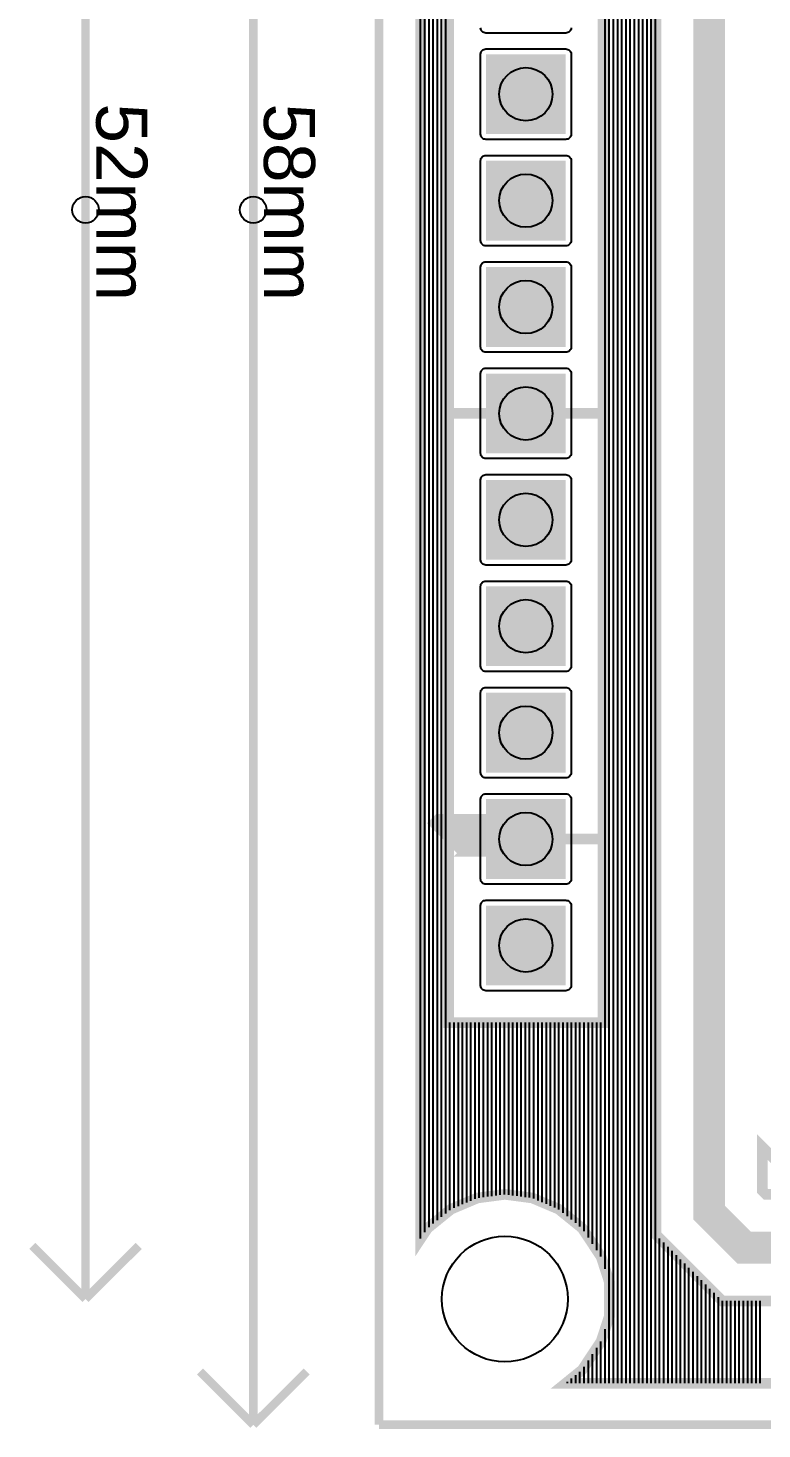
# Model space of a CAD drawing. Header units: inches. Extents: x -1.14 to 0.92, y -1.28 to 1.27.
# Drawn here: x -1.141 to -0.452, y -1.276 to 0.041 of the extents above; entities that cross this region are included whole.
import ezdxf

# ---------------------------------------------------------------- set-up
doc = ezdxf.new("R2010")
doc.units = ezdxf.units.IN
doc.header["$MEASUREMENT"] = 0

# ---------------------------------------------------------------- blocks, each defined once
blk = doc.blocks.new('RPAD')
blk.add_trace([(-0.5, -0.5), (-0.5, 0.5), (0.5, -0.5), (0.5, 0.5)])

msp = doc.modelspace()

# ---------------------------------------------------------------- linework, layer by layer
for points, const_width in [([(-0.929724, 1.011807), (-0.929724, -1.271657)], 0.008), ([(-0.811614, 1.011807), (-0.811614, -1.271657)], 0.008), ([(-0.811614, 1.011807), (-0.811614, -1.271657)], 0.008), ([(-1.087205, 0.893697), (-1.087205, -1.153547)], 0.008), ([(0.665134, -1.232658), (-0.636357, -1.232658), (-0.620865, -1.220092), (-0.603087, -1.193208), (-0.595449, -1.169702), (-0.595449, -1.137393), (-0.603087, -1.113886), (-0.620865, -1.087003), (-0.643016, -1.069036), (-0.651206, -1.065572), (-0.667794, -1.058557), (-0.679198, -1.057047), (-0.693504, -1.055152), (-0.70781, -1.057047), (-0.719214, -1.058557), (-0.743992, -1.069036), (-0.766143, -1.087003), (-0.772615, -1.096789), (-0.772615, 0.832766)], 0.01), ([(-0.746319, 0.651236), (-0.746319, -0.893763), (-0.601319, -0.893763), (-0.601319, 0.325269)], 0.01), ([(0.378543, -1.046067), (0.31935, -1.10526), (-0.023625, -1.10526), (-0.4688, -1.10526), (-0.481958, -1.092102), (-0.501695, -1.072365), (-0.501695, -1.021927), (-0.501695, 0.355811), (-0.534095, 0.388211)], 0.03), ([(-0.551694, 0.325269), (-0.551694, -1.093075), (-0.48951, -1.155259), (-0.023625, -1.155259)], 0.01), ([(-0.746319, -0.321264), (-0.673819, -0.321264)], 0.01), ([(-0.601319, -0.321264), (-0.673819, -0.321264)], 0.01), ([(-0.673819, -0.721264), (-0.677346, -0.717736), (-0.749819, -0.717736), (-0.752559, -0.720476)], 0.04), ([(-0.746319, -0.721264), (-0.673819, -0.721264)], 0.01), ([(-0.601319, -0.721264), (-0.673819, -0.721264)], 0.01), ([(-0.023625, -1.055261), (-0.44809, -1.055261), (-0.451695, -1.051656), (-0.451695, -1.01087), (-0.411184, -1.051381)], 0.01), ([(0.920669, -1.055122), (0.704134, -1.055122), (0.704134, -1.271657), (-0.811614, -1.271657)], 0.008), ([(0.920669, -1.055122), (0.704134, -1.055122), (0.704134, -1.271657), (-0.811614, -1.271657)], 0.008), ([(-1.087205, -1.153547), (-1.137205, -1.103547)], 0.008), ([(-1.087205, -1.153547), (-1.037205, -1.103547)], 0.008), ([(-0.929724, -1.271657), (-0.979724, -1.221657)], 0.008), ([(-0.929724, -1.271657), (-0.879724, -1.221657)], 0.008)]:
    msp.add_lwpolyline(points, dxfattribs=dict(const_width=const_width))
for points in [[(-0.772615, -1.096789), (-0.772615, 0.832766)], [(-0.768678, -1.090835), (-0.768678, 0.827118)], [(-0.764741, -1.085865), (-0.764741, 0.822666)], [(-0.760804, -1.082672), (-0.760804, 0.81957)], [(-0.756867, -1.079478), (-0.756867, 0.816474)], [(-0.75293, -1.076285), (-0.75293, 0.813378)], [(-0.748993, -1.073092), (-0.748993, 0.810282)], [(-0.599386, -1.125276), (-0.599386, 0.325269)], [(-0.595449, -1.232658), (-0.595449, 0.325269)], [(-0.591512, -1.232658), (-0.591512, 0.325269)], [(-0.587575, -1.232658), (-0.587575, 0.325269)], [(-0.583638, -1.232658), (-0.583638, 0.325269)], [(-0.579701, -1.232658), (-0.579701, 0.325269)], [(-0.575764, -1.232658), (-0.575764, 0.325269)], [(-0.571827, -1.232658), (-0.571827, 0.325269)], [(-0.56789, -1.232658), (-0.56789, 0.325269)], [(-0.563953, -1.232658), (-0.563953, 0.325269)], [(-0.560016, -1.232658), (-0.560016, 0.325269)], [(-0.556079, -1.232658), (-0.556079, 0.325269)], [(-0.552142, -1.232658), (-0.552142, 0.325269)], [(-0.631319, 0.041236), (-0.631419, 0.040214), (-0.631705, 0.039269), (-0.632159, 0.038419), (-0.632764, 0.037681), (-0.633501, 0.037077), (-0.634351, 0.036622), (-0.635296, 0.036336), (-0.636319, 0.036236), (-0.711319, 0.036236), (-0.712341, 0.036336), (-0.713287, 0.036622), (-0.714137, 0.037077), (-0.714874, 0.037681), (-0.715478, 0.038419), (-0.715933, 0.039269), (-0.716219, 0.040214), (-0.716319, 0.041236)], [(-0.745056, -1.069898), (-0.745056, -0.893763)], [(-0.741119, -1.06782), (-0.741119, -0.893763)], [(-0.737181, -1.066156), (-0.737181, -0.893763)], [(-0.733244, -1.064491), (-0.733244, -0.893763)], [(-0.729307, -1.062825), (-0.729307, -0.893763)], [(-0.72537, -1.06116), (-0.72537, -0.893763)], [(-0.721433, -1.059495), (-0.721433, -0.893763)], [(-0.717496, -1.058329), (-0.717496, -0.893763)], [(-0.713559, -1.057808), (-0.713559, -0.893763)], [(-0.709622, -1.057287), (-0.709622, -0.893763)], [(-0.705685, -1.056765), (-0.705685, -0.893763)], [(-0.701748, -1.056244), (-0.701748, -0.893763)], [(-0.697811, -1.055722), (-0.697811, -0.893763)], [(-0.693874, -1.055201), (-0.693874, -0.893763)], [(-0.689937, -1.055624), (-0.689937, -0.893763)], [(-0.686, -1.056146), (-0.686, -0.893763)], [(-0.682063, -1.056667), (-0.682063, -0.893763)], [(-0.678126, -1.057189), (-0.678126, -0.893763)], [(-0.674189, -1.05771), (-0.674189, -0.893763)], [(-0.670252, -1.058231), (-0.670252, -0.893763)], [(-0.666315, -1.059182), (-0.666315, -0.893763)], [(-0.662378, -1.060847), (-0.662378, -0.893763)], [(-0.658441, -1.062512), (-0.658441, -0.893763)], [(-0.654504, -1.064177), (-0.654504, -0.893763)], [(-0.650567, -1.065842), (-0.650567, -0.893763)], [(-0.64663, -1.067507), (-0.64663, -0.893763)], [(-0.642693, -1.069298), (-0.642693, -0.893763)], [(-0.638756, -1.072491), (-0.638756, -0.893763)], [(-0.634819, -1.075684), (-0.634819, -0.893763)], [(-0.630882, -1.078878), (-0.630882, -0.893763)], [(-0.626945, -1.082071), (-0.626945, -0.893763)], [(-0.623008, -1.085264), (-0.623008, -0.893763)], [(-0.619071, -1.089715), (-0.619071, -0.893763)], [(-0.615134, -1.095669), (-0.615134, -0.893763)], [(-0.611197, -1.101622), (-0.611197, -0.893763)], [(-0.60726, -1.107576), (-0.60726, -0.893763)], [(-0.603323, -1.11353), (-0.603323, -0.893763)], [(-0.548205, -1.232658), (-0.548205, -1.096565)], [(-0.544268, -1.232658), (-0.544268, -1.100502)], [(-0.540331, -1.232658), (-0.540331, -1.104439)], [(-0.536394, -1.232658), (-0.536394, -1.108376)], [(-0.532457, -1.232658), (-0.532457, -1.112313)], [(-0.52852, -1.232658), (-0.52852, -1.11625)], [(-0.524583, -1.232658), (-0.524583, -1.120187)], [(-0.520646, -1.232658), (-0.520646, -1.124124)], [(-0.516709, -1.232658), (-0.516709, -1.128061)], [(-0.512772, -1.232658), (-0.512772, -1.131998)], [(-0.508835, -1.232658), (-0.508835, -1.135935)], [(-0.504898, -1.232658), (-0.504898, -1.139872)], [(-0.500961, -1.232658), (-0.500961, -1.143809)], [(-0.497024, -1.232658), (-0.497024, -1.147746)], [(-0.493087, -1.232658), (-0.493087, -1.151683)], [(-0.48915, -1.232658), (-0.48915, -1.155259)], [(-0.485213, -1.232658), (-0.485213, -1.155259)], [(-0.481276, -1.232658), (-0.481276, -1.155259)], [(-0.477339, -1.232658), (-0.477339, -1.155259)], [(-0.473402, -1.232658), (-0.473402, -1.155259)], [(-0.469465, -1.232658), (-0.469465, -1.155259)], [(-0.465528, -1.232658), (-0.465528, -1.155259)], [(-0.461591, -1.232658), (-0.461591, -1.155259)], [(-0.457654, -1.232658), (-0.457654, -1.155259)], [(-0.453717, -1.232658), (-0.453717, -1.155259)], [(-0.599386, -1.232658), (-0.599386, -1.181818)], [(-0.603323, -1.232658), (-0.603323, -1.193565)], [(-0.611197, -1.232658), (-0.611197, -1.205472)], [(-0.60726, -1.232658), (-0.60726, -1.199518)], [(-0.623008, -1.232658), (-0.623008, -1.22183)], [(-0.619071, -1.232658), (-0.619071, -1.217379)], [(-0.615134, -1.232658), (-0.615134, -1.211426)], [(-0.634819, -1.232658), (-0.634819, -1.23141)], [(-0.630882, -1.232658), (-0.630882, -1.228217)], [(-0.626945, -1.232658), (-0.626945, -1.225023)]]:
    msp.add_lwpolyline(points)
for points in [[(-0.711319, 0.021236), (-0.636319, 0.021236), (-0.635296, 0.021137), (-0.634351, 0.02085), (-0.633501, 0.020396), (-0.632764, 0.019791), (-0.632159, 0.019054), (-0.631705, 0.018204), (-0.631419, 0.017259), (-0.631319, 0.016236), (-0.631319, -0.058764), (-0.631419, -0.059786), (-0.631705, -0.060731), (-0.632159, -0.061581), (-0.632764, -0.062319), (-0.633501, -0.062923), (-0.634351, -0.063378), (-0.635296, -0.063664), (-0.636319, -0.063764), (-0.711319, -0.063764), (-0.712341, -0.063664), (-0.713287, -0.063378), (-0.714137, -0.062923), (-0.714874, -0.062319), (-0.715478, -0.061581), (-0.715933, -0.060731), (-0.716219, -0.059786), (-0.716319, -0.058764), (-0.716319, 0.016236), (-0.716219, 0.017259), (-0.715933, 0.018204), (-0.715478, 0.019054), (-0.714874, 0.019791), (-0.714137, 0.020396), (-0.713287, 0.02085), (-0.712341, 0.021137), (-0.711319, 0.021236)], [(-0.711319, -0.078764), (-0.636319, -0.078764), (-0.635296, -0.078863), (-0.634351, -0.07915), (-0.633501, -0.079604), (-0.632764, -0.080209), (-0.632159, -0.080946), (-0.631705, -0.081796), (-0.631419, -0.082741), (-0.631319, -0.083764), (-0.631319, -0.158764), (-0.631419, -0.159786), (-0.631705, -0.160731), (-0.632159, -0.161581), (-0.632764, -0.162319), (-0.633501, -0.162923), (-0.634351, -0.163378), (-0.635296, -0.163664), (-0.636319, -0.163764), (-0.711319, -0.163764), (-0.712341, -0.163664), (-0.713287, -0.163378), (-0.714137, -0.162923), (-0.714874, -0.162319), (-0.715478, -0.161581), (-0.715933, -0.160731), (-0.716219, -0.159786), (-0.716319, -0.158764), (-0.716319, -0.083764), (-0.716219, -0.082741), (-0.715933, -0.081796), (-0.715478, -0.080946), (-0.714874, -0.080209), (-0.714137, -0.079604), (-0.713287, -0.07915), (-0.712341, -0.078863), (-0.711319, -0.078764)], [(-0.711319, -0.178764), (-0.636319, -0.178764), (-0.635296, -0.178863), (-0.634351, -0.17915), (-0.633501, -0.179604), (-0.632764, -0.180209), (-0.632159, -0.180946), (-0.631705, -0.181796), (-0.631419, -0.182741), (-0.631319, -0.183764), (-0.631319, -0.258764), (-0.631419, -0.259786), (-0.631705, -0.260731), (-0.632159, -0.261581), (-0.632764, -0.262319), (-0.633501, -0.262923), (-0.634351, -0.263378), (-0.635296, -0.263664), (-0.636319, -0.263764), (-0.711319, -0.263764), (-0.712341, -0.263664), (-0.713287, -0.263378), (-0.714137, -0.262923), (-0.714874, -0.262319), (-0.715478, -0.261581), (-0.715933, -0.260731), (-0.716219, -0.259786), (-0.716319, -0.258764), (-0.716319, -0.183764), (-0.716219, -0.182741), (-0.715933, -0.181796), (-0.715478, -0.180946), (-0.714874, -0.180209), (-0.714137, -0.179604), (-0.713287, -0.17915), (-0.712341, -0.178863), (-0.711319, -0.178764)], [(-0.711319, -0.278764), (-0.636319, -0.278764), (-0.635296, -0.278863), (-0.634351, -0.27915), (-0.633501, -0.279604), (-0.632764, -0.280209), (-0.632159, -0.280946), (-0.631705, -0.281796), (-0.631419, -0.282741), (-0.631319, -0.283764), (-0.631319, -0.358764), (-0.631419, -0.359786), (-0.631705, -0.360731), (-0.632159, -0.361581), (-0.632764, -0.362319), (-0.633501, -0.362923), (-0.634351, -0.363378), (-0.635296, -0.363664), (-0.636319, -0.363764), (-0.711319, -0.363764), (-0.712341, -0.363664), (-0.713287, -0.363378), (-0.714137, -0.362923), (-0.714874, -0.362319), (-0.715478, -0.361581), (-0.715933, -0.360731), (-0.716219, -0.359786), (-0.716319, -0.358764), (-0.716319, -0.283764), (-0.716219, -0.282741), (-0.715933, -0.281796), (-0.715478, -0.280946), (-0.714874, -0.280209), (-0.714137, -0.279604), (-0.713287, -0.27915), (-0.712341, -0.278863), (-0.711319, -0.278764)], [(-0.711319, -0.378764), (-0.636319, -0.378764), (-0.635296, -0.378863), (-0.634351, -0.37915), (-0.633501, -0.379604), (-0.632764, -0.380209), (-0.632159, -0.380946), (-0.631705, -0.381796), (-0.631419, -0.382741), (-0.631319, -0.383764), (-0.631319, -0.458764), (-0.631419, -0.459786), (-0.631705, -0.460731), (-0.632159, -0.461581), (-0.632764, -0.462319), (-0.633501, -0.462923), (-0.634351, -0.463378), (-0.635296, -0.463664), (-0.636319, -0.463764), (-0.711319, -0.463764), (-0.712341, -0.463664), (-0.713287, -0.463378), (-0.714137, -0.462923), (-0.714874, -0.462319), (-0.715478, -0.461581), (-0.715933, -0.460731), (-0.716219, -0.459786), (-0.716319, -0.458764), (-0.716319, -0.383764), (-0.716219, -0.382741), (-0.715933, -0.381796), (-0.715478, -0.380946), (-0.714874, -0.380209), (-0.714137, -0.379604), (-0.713287, -0.37915), (-0.712341, -0.378863), (-0.711319, -0.378764)], [(-0.711319, -0.478764), (-0.636319, -0.478764), (-0.635296, -0.478863), (-0.634351, -0.47915), (-0.633501, -0.479604), (-0.632764, -0.480209), (-0.632159, -0.480946), (-0.631705, -0.481796), (-0.631419, -0.482741), (-0.631319, -0.483764), (-0.631319, -0.558764), (-0.631419, -0.559786), (-0.631705, -0.560731), (-0.632159, -0.561581), (-0.632764, -0.562319), (-0.633501, -0.562923), (-0.634351, -0.563378), (-0.635296, -0.563664), (-0.636319, -0.563764), (-0.711319, -0.563764), (-0.712341, -0.563664), (-0.713287, -0.563378), (-0.714137, -0.562923), (-0.714874, -0.562319), (-0.715478, -0.561581), (-0.715933, -0.560731), (-0.716219, -0.559786), (-0.716319, -0.558764), (-0.716319, -0.483764), (-0.716219, -0.482741), (-0.715933, -0.481796), (-0.715478, -0.480946), (-0.714874, -0.480209), (-0.714137, -0.479604), (-0.713287, -0.47915), (-0.712341, -0.478863), (-0.711319, -0.478764)], [(-0.711319, -0.578764), (-0.636319, -0.578764), (-0.635296, -0.578863), (-0.634351, -0.57915), (-0.633501, -0.579604), (-0.632764, -0.580209), (-0.632159, -0.580946), (-0.631705, -0.581796), (-0.631419, -0.582741), (-0.631319, -0.583764), (-0.631319, -0.658764), (-0.631419, -0.659786), (-0.631705, -0.660731), (-0.632159, -0.661581), (-0.632764, -0.662319), (-0.633501, -0.662923), (-0.634351, -0.663378), (-0.635296, -0.663664), (-0.636319, -0.663764), (-0.711319, -0.663764), (-0.712341, -0.663664), (-0.713287, -0.663378), (-0.714137, -0.662923), (-0.714874, -0.662319), (-0.715478, -0.661581), (-0.715933, -0.660731), (-0.716219, -0.659786), (-0.716319, -0.658764), (-0.716319, -0.583764), (-0.716219, -0.582741), (-0.715933, -0.581796), (-0.715478, -0.580946), (-0.714874, -0.580209), (-0.714137, -0.579604), (-0.713287, -0.57915), (-0.712341, -0.578863), (-0.711319, -0.578764)], [(-0.711319, -0.678764), (-0.636319, -0.678764), (-0.635296, -0.678863), (-0.634351, -0.67915), (-0.633501, -0.679604), (-0.632764, -0.680209), (-0.632159, -0.680946), (-0.631705, -0.681796), (-0.631419, -0.682741), (-0.631319, -0.683764), (-0.631319, -0.758764), (-0.631419, -0.759786), (-0.631705, -0.760731), (-0.632159, -0.761581), (-0.632764, -0.762319), (-0.633501, -0.762923), (-0.634351, -0.763378), (-0.635296, -0.763664), (-0.636319, -0.763764), (-0.711319, -0.763764), (-0.712341, -0.763664), (-0.713287, -0.763378), (-0.714137, -0.762923), (-0.714874, -0.762319), (-0.715478, -0.761581), (-0.715933, -0.760731), (-0.716219, -0.759786), (-0.716319, -0.758764), (-0.716319, -0.683764), (-0.716219, -0.682741), (-0.715933, -0.681796), (-0.715478, -0.680946), (-0.714874, -0.680209), (-0.714137, -0.679604), (-0.713287, -0.67915), (-0.712341, -0.678863), (-0.711319, -0.678764)], [(-0.711319, -0.778764), (-0.636319, -0.778764), (-0.635296, -0.778863), (-0.634351, -0.77915), (-0.633501, -0.779604), (-0.632764, -0.780209), (-0.632159, -0.780946), (-0.631705, -0.781796), (-0.631419, -0.782741), (-0.631319, -0.783764), (-0.631319, -0.858764), (-0.631419, -0.859786), (-0.631705, -0.860731), (-0.632159, -0.861581), (-0.632764, -0.862319), (-0.633501, -0.862923), (-0.634351, -0.863378), (-0.635296, -0.863664), (-0.636319, -0.863764), (-0.711319, -0.863764), (-0.712341, -0.863664), (-0.713287, -0.863378), (-0.714137, -0.862923), (-0.714874, -0.862319), (-0.715478, -0.861581), (-0.715933, -0.860731), (-0.716219, -0.859786), (-0.716319, -0.858764), (-0.716319, -0.783764), (-0.716219, -0.782741), (-0.715933, -0.781796), (-0.715478, -0.780946), (-0.714874, -0.780209), (-0.714137, -0.779604), (-0.713287, -0.77915), (-0.712341, -0.778863), (-0.711319, -0.778764)]]:
    msp.add_lwpolyline(points, close=True)
for centre, radius in [((-0.673819, -0.021264), 0.025), ((-0.673819, -0.121264), 0.025), ((-1.087205, -0.129925), 0.0125), ((-0.929724, -0.129925), 0.0125), ((-0.673819, -0.221264), 0.025), ((-0.673819, -0.321264), 0.025), ((-0.673819, -0.421264), 0.025), ((-0.673819, -0.521264), 0.025), ((-0.673819, -0.621264), 0.025), ((-0.673819, -0.721264), 0.025), ((-0.673819, -0.821264), 0.025), ((-0.693504, -1.153547), 0.059055), ((-0.693504, -1.153547), 0.059055)]:
    msp.add_circle(centre, radius)

# ---------------------------------------------------------------- block references
at = {"xscale": 0.075, "yscale": 0.075}
for p in [(-0.673819, -0.021264), (-0.673819, -0.121264), (-0.673819, -0.221264), (-0.673819, -0.321264), (-0.673819, -0.421264), (-0.673819, -0.521264), (-0.673819, -0.621264), (-0.673819, -0.721264), (-0.673819, -0.821264)]:
    msp.add_blockref('RPAD', p, dxfattribs=at)

# ---------------------------------------------------------------- texts
at = {"width": 1.041667}
for s, p in [('52mm', (-1.077205, -0.029925)), ('58mm', (-0.919724, -0.029925))]:
    msp.add_text(s, height=0.048, rotation=270, dxfattribs=at).set_placement(p)

doc.saveas('drawing.dxf')
